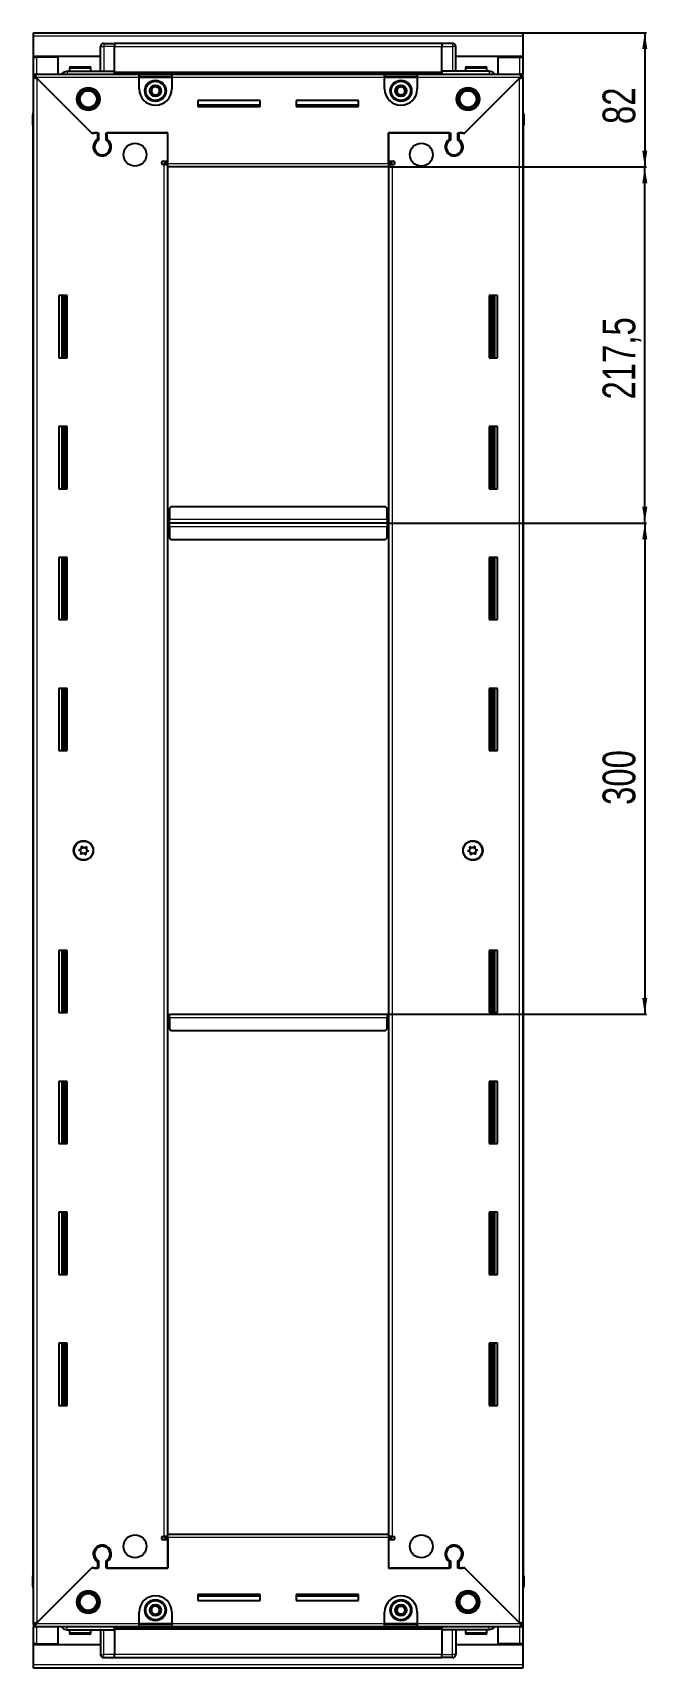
# Model space of a CAD drawing. Header units: millimetres. Extents: x 1770 to 4446, y -876 to 1972.
# Drawn here: x 4070 to 4446, y 783 to 1782 of the extents above; entities that cross this region are included whole.
import ezdxf

# ---------------------------------------------------------------- set-up
doc = ezdxf.new("R2010")
doc.units = ezdxf.units.MM
doc.layers.add('FORMAT', color=7, linetype='Continuous')
doc.styles.add('SLDTEXTSTYLE0', font='TXT', dxfattribs={"width": 0.75})
doc.dimstyles.new('SLDDIMSTYLE0', dxfattribs={"dimtxt": 20, "dimasz": 10, "dimexe": 0, "dimexo": 0.0625, "dimgap": 5, "dimtad": 2, "dimdec": 1, "dimrnd": 1e-09, "dimzin": 12, "dimdsep": 46, "dimtxsty": 'SLDTEXTSTYLE0', "dimsah": 1, "dimcen": 0.09, "dimadec": 0, "dimazin": 3, "dimtfac": 1, "dimtofl": 0, "dimtmove": 0, "dimatfit": 3, "dimfxl": 0, "dimfrac": 2, "dimtolj": 1, "dimtzin": 12, "dimarcsym": 0})

# ---------------------------------------------------------------- blocks, each defined once
blk = doc.blocks.new('_D_6')
at = {"layer": 'FORMAT'}
for p, q in [((4369.97, 1782.09), (4445.46, 1782.09)), ((4444.46, 1782.09), (4444.46, 1700.09)), ((4287.97, 1700.09), (4445.46, 1700.09))]:
    blk.add_line(p, q, dxfattribs=at)
for points in [[(4444.46, 1782.09), (4442.92, 1772.09), (4446, 1772.09)], [(4444.46, 1700.09), (4446, 1710.09), (4442.92, 1710.09)]]:
    blk.add_solid(points, dxfattribs=at)
at = {"layer": 'FORMAT', "insert": (4418.68, 1726.32), "char_height": 20, "attachment_point": 1, "rotation": 90, "style": 'SLDTEXTSTYLE0'}
blk.add_mtext('82', dxfattribs=at)
blk = doc.blocks.new('_D_7')
at = {"layer": 'FORMAT'}
for p, q in [((4287.97, 1700.09), (4445.46, 1700.09)), ((4444.46, 1482.59), (4444.46, 1700.09)), ((4286.97, 1482.59), (4445.46, 1482.59))]:
    blk.add_line(p, q, dxfattribs=at)
for points in [[(4444.46, 1700.09), (4442.92, 1690.09), (4446, 1690.09)], [(4444.46, 1482.59), (4446, 1492.59), (4442.92, 1492.59)]]:
    blk.add_solid(points, dxfattribs=at)
at = {"layer": 'FORMAT', "insert": (4418.68, 1558.09), "char_height": 20, "attachment_point": 1, "rotation": 90, "style": 'SLDTEXTSTYLE0'}
blk.add_mtext('217,5', dxfattribs=at)
blk = doc.blocks.new('_D_8')
at = {"layer": 'FORMAT'}
for p, q in [((4286.97, 1482.59), (4445.46, 1482.59)), ((4444.46, 1482.59), (4444.46, 1182.59)), ((4286.97, 1182.59), (4445.46, 1182.59))]:
    blk.add_line(p, q, dxfattribs=at)
for points in [[(4444.46, 1482.59), (4442.92, 1472.59), (4446, 1472.59)], [(4444.46, 1182.59), (4446, 1192.59), (4442.92, 1192.59)]]:
    blk.add_solid(points, dxfattribs=at)
at = {"layer": 'FORMAT', "insert": (4418.68, 1310.43), "char_height": 20, "attachment_point": 1, "rotation": 90, "style": 'SLDTEXTSTYLE0'}
blk.add_mtext('300', dxfattribs=at)

msp = doc.modelspace()

# ---------------------------------------------------------------- linework, layer by layer
at = {"color": 7, "linetype": 'Continuous', "lineweight": 25}
for p, q in [((4070.96, 1779.99), (4070.96, 1782.09)), ((4070.96, 1782.09), (4369.96, 1782.09)), ((4070.96, 1767.59), (4070.96, 1779.99)), ((4369.96, 1782.09), (4369.96, 1779.99)), ((4369.96, 1779.99), (4369.96, 1767.59)), ((4111.96, 1758.59), (4111.96, 1773.59)), ((4112.64, 1775.09), (4112.64, 1775.09)), ((4113.96, 1775.59), (4120.46, 1775.59)), ((4113.96, 1775.59), (4120.46, 1775.59)), ((4120.46, 1775.59), (4120.46, 1775.59)), ((4120.46, 1775.59), (4120.46, 1775.59)), ((4120.46, 1775.59), (4120.46, 1773.59)), ((4320.46, 1775.44), (4120.46, 1775.44)), ((4120.46, 1758.59), (4120.46, 1773.59)), ((4320.46, 1775.59), (4320.46, 1775.59)), ((4326.96, 1775.59), (4320.46, 1775.59)), ((4326.96, 1775.59), (4320.46, 1775.59)), ((4320.46, 1775.59), (4320.46, 1773.59)), ((4320.46, 1758.59), (4320.46, 1773.59)), ((4328.96, 1773.59), (4328.96, 1773.59)), ((4328.96, 1758.59), (4328.96, 1773.59)), ((4111.96, 1767.59), (4070.96, 1767.59)), ((4070.96, 1767.09), (4070.96, 1767.59)), ((4070.96, 1756.84), (4070.96, 1767.09)), ((4070.96, 1767.09), (4073.06, 1767.09)), ((4072.46, 1767.09), (4072.46, 1767.59)), ((4085.96, 1767.09), (4073.06, 1767.09)), ((4085.96, 1756.84), (4085.96, 1767.09)), ((4091.46, 1758.59), (4120.46, 1758.59)), ((4092.96, 1760.49), (4092.96, 1758.59)), ((4093.76, 1761.29), (4105.16, 1761.29)), ((4105.96, 1758.59), (4105.96, 1760.49)), ((4120.39, 1756.84), (4120.46, 1758.56)), ((4120.46, 1758.59), (4120.46, 1758.09)), ((4320.46, 1758.59), (4320.46, 1758.09)), ((4349.46, 1758.59), (4320.46, 1758.59)), ((4320.46, 1758.56), (4320.54, 1756.84)), ((4369.96, 1767.59), (4328.96, 1767.59)), ((4334.96, 1760.49), (4334.96, 1758.59)), ((4335.76, 1761.29), (4347.16, 1761.29)), ((4347.96, 1758.59), (4347.96, 1760.49)), ((4354.96, 1756.84), (4354.96, 1767.09)), ((4354.96, 1767.09), (4367.86, 1767.09)), ((4367.86, 1767.09), (4369.96, 1767.09)), ((4368.46, 1767.09), (4368.46, 1767.59)), ((4369.96, 1767.09), (4369.96, 1767.59)), ((4369.96, 1767.09), (4369.96, 1756.84)), ((4070.96, 1755.34), (4070.96, 1756.84)), ((4070.96, 1756.84), (4071.96, 1756.84)), ((4070.96, 1754.84), (4070.96, 1755.34)), ((4070.96, 1755.34), (4071.96, 1755.34)), ((4070.96, 810.34), (4070.96, 1754.84)), ((4072.46, 1754.84), (4070.96, 1754.84)), ((4071.96, 1755.34), (4071.96, 1756.84)), ((4071.96, 1756.84), (4135.46, 1756.84)), ((4072.56, 1754.74), (4106.46, 1720.84)), ((4107.16, 1720.14), (4073.06, 1754.24)), ((4120.46, 1757.44), (4320.46, 1757.44)), ((4135.46, 1754.74), (4135.46, 1756.84)), ((4135.46, 1756.84), (4155.46, 1756.84)), ((4135.46, 1755.34), (4155.46, 1755.34)), ((4135.46, 1747.84), (4135.46, 1754.74)), ((4155.46, 1756.84), (4285.46, 1756.84)), ((4155.46, 1756.84), (4155.46, 1754.74)), ((4155.46, 1754.74), (4155.46, 1747.84)), ((4285.46, 1754.74), (4285.46, 1756.84)), ((4285.46, 1756.84), (4305.46, 1756.84)), ((4285.46, 1755.34), (4305.46, 1755.34)), ((4285.46, 1747.84), (4285.46, 1754.74)), ((4305.46, 1756.84), (4368.96, 1756.84)), ((4305.46, 1756.84), (4305.46, 1754.74)), ((4305.46, 1754.74), (4305.46, 1747.84)), ((4367.86, 1754.24), (4333.76, 1720.14)), ((4334.46, 1720.84), (4368.36, 1754.74)), ((4368.46, 1754.84), (4369.96, 1754.84)), ((4368.96, 1755.34), (4368.96, 1756.84)), ((4368.96, 1756.84), (4369.96, 1756.84)), ((4368.96, 1755.34), (4369.96, 1755.34)), ((4369.96, 1755.34), (4369.96, 1756.84)), ((4369.96, 1755.34), (4369.96, 1754.84)), ((4369.96, 1754.84), (4369.96, 810.34)), ((4209.46, 1740.59), (4171.46, 1740.59)), ((4171.46, 1740.59), (4171.46, 1737.09)), ((4209.46, 1737.09), (4209.46, 1740.59)), ((4269.46, 1740.59), (4231.46, 1740.59)), ((4231.46, 1740.59), (4231.46, 1737.09)), ((4269.46, 1737.09), (4269.46, 1740.59)), ((4070.46, 1732.09), (4070.46, 1725.59)), ((4070.46, 1725.59), (4070.46, 1732.09)), ((4209.46, 1737.84), (4171.46, 1737.84)), ((4171.46, 1737.09), (4209.46, 1737.09)), ((4269.46, 1737.84), (4231.46, 1737.84)), ((4231.46, 1737.09), (4269.46, 1737.09)), ((4369.96, 1733.42), (4369.96, 1733.42)), ((4370.46, 1732.09), (4370.46, 1725.59)), ((4370.46, 1725.59), (4370.46, 1732.09)), ((4070.46, 1725.59), (4070.46, 1725.59)), ((4070.96, 1725.59), (4070.46, 1725.59)), ((4070.61, 1725.59), (4070.61, 839.59)), ((4106.46, 1720.84), (4110.66, 1720.84)), ((4107.86, 1720.84), (4107.16, 1720.14)), ((4109.96, 1720.84), (4107.86, 1720.84)), ((4109.96, 1720.84), (4109.96, 1716.95)), ((4110.66, 1720.84), (4110.66, 1716.56)), ((4115.26, 1720.84), (4152.96, 1720.84)), ((4115.26, 1716.56), (4115.26, 1720.84)), ((4115.96, 1716.95), (4115.96, 1720.84)), ((4152.96, 1720.84), (4115.96, 1720.84)), ((4152.96, 1703.59), (4152.96, 1720.84)), ((4152.96, 1702.19), (4152.96, 1720.84)), ((4287.96, 1720.84), (4287.96, 1703.59)), ((4324.96, 1720.84), (4287.96, 1720.84)), ((4287.96, 1720.84), (4325.66, 1720.84)), ((4287.96, 1702.19), (4287.96, 1720.84)), ((4324.96, 1720.84), (4324.96, 1716.95)), ((4325.66, 1720.84), (4325.66, 1716.56)), ((4330.26, 1720.84), (4334.46, 1720.84)), ((4330.26, 1716.56), (4330.26, 1720.84)), ((4333.06, 1720.84), (4330.96, 1720.84)), ((4330.96, 1716.95), (4330.96, 1720.84)), ((4333.76, 1720.14), (4333.06, 1720.84)), ((4369.96, 1725.59), (4370.46, 1725.59)), ((4370.31, 839.59), (4370.31, 1725.59)), ((4370.46, 1725.59), (4370.46, 1725.59)), ((4370.46, 1725.59), (4370.46, 1725.59)), ((4110.96, 1707.98), (4110.96, 1707.22)), ((4150.11, 1703.59), (4152.96, 1703.59)), ((4150.86, 1701.59), (4150.11, 1701.59)), ((4150.86, 1701.59), (4152.96, 1701.59)), ((4152.96, 1702.59), (4150.96, 1702.59)), ((4150.96, 1702.59), (4150.96, 1701.59)), ((4152.96, 1700.09), (4152.96, 1702.19)), ((4152.96, 865.09), (4152.96, 1700.09)), ((4287.96, 1700.09), (4152.96, 1700.09)), ((4287.96, 1703.59), (4290.81, 1703.59)), ((4289.96, 1702.59), (4287.96, 1702.59)), ((4287.96, 1702.19), (4287.96, 1700.09)), ((4287.96, 1701.59), (4290.06, 1701.59)), ((4287.96, 1700.09), (4287.96, 865.09)), ((4289.96, 1701.59), (4289.96, 1702.59)), ((4290.81, 1701.59), (4290.06, 1701.59)), ((4329.96, 1707.98), (4329.96, 1707.22)), ((4091.46, 1621.59), (4086.46, 1621.59)), ((4086.46, 1621.59), (4086.46, 1583.59)), ((4088.61, 1583.59), (4088.61, 1621.59)), ((4090.4, 1583.59), (4090.4, 1621.59)), ((4090.44, 1583.59), (4090.44, 1621.59)), ((4091.46, 1583.59), (4091.46, 1621.59)), ((4349.46, 1621.59), (4349.46, 1583.59)), ((4354.46, 1621.59), (4349.46, 1621.59)), ((4350.49, 1621.59), (4350.49, 1583.59)), ((4350.52, 1621.59), (4350.52, 1583.59)), ((4352.31, 1621.59), (4352.31, 1583.59)), ((4354.46, 1583.59), (4354.46, 1621.59)), ((4086.46, 1583.59), (4091.46, 1583.59)), ((4349.46, 1583.59), (4354.46, 1583.59)), ((4091.46, 1541.59), (4086.46, 1541.59)), ((4086.46, 1541.59), (4086.46, 1503.59)), ((4088.61, 1503.59), (4088.61, 1541.59)), ((4090.4, 1503.59), (4090.4, 1541.59)), ((4090.44, 1503.59), (4090.44, 1541.59)), ((4091.46, 1503.59), (4091.46, 1541.59)), ((4349.46, 1541.59), (4349.46, 1503.59)), ((4354.46, 1541.59), (4349.46, 1541.59)), ((4350.49, 1541.59), (4350.49, 1503.59)), ((4350.52, 1541.59), (4350.52, 1503.59)), ((4352.31, 1541.59), (4352.31, 1503.59)), ((4354.46, 1503.59), (4354.46, 1541.59)), ((4086.46, 1503.59), (4091.46, 1503.59)), ((4349.46, 1503.59), (4354.46, 1503.59)), ((4154.96, 1492.59), (4153.96, 1491.59)), ((4153.96, 1491.59), (4153.96, 1484.69)), ((4285.96, 1492.59), (4154.96, 1492.59)), ((4286.96, 1491.59), (4285.96, 1492.59)), ((4286.96, 1484.69), (4286.96, 1491.59)), ((4153.71, 1482.59), (4152.96, 1482.59)), ((4153.96, 1485.44), (4153.71, 1485.44)), ((4153.71, 1485.44), (4153.71, 1482.59)), ((4153.71, 1482.59), (4153.71, 1479.74)), ((4153.71, 1479.74), (4153.96, 1479.74)), ((4153.96, 1482.59), (4153.96, 1484.69)), ((4153.96, 1480.49), (4153.96, 1482.59)), ((4286.96, 1482.59), (4153.96, 1482.59)), ((4153.96, 1480.49), (4153.96, 1473.59)), ((4287.21, 1485.44), (4286.96, 1485.44)), ((4286.96, 1484.69), (4286.96, 1482.59)), ((4286.96, 1482.59), (4286.96, 1480.49)), ((4286.96, 1473.59), (4286.96, 1480.49)), ((4286.96, 1479.74), (4287.21, 1479.74)), ((4287.21, 1482.59), (4287.21, 1485.44)), ((4287.21, 1479.74), (4287.21, 1482.59)), ((4287.96, 1482.59), (4287.21, 1482.59)), ((4153.96, 1473.59), (4154.96, 1472.59)), ((4154.96, 1472.59), (4285.96, 1472.59)), ((4285.96, 1472.59), (4286.96, 1473.59)), ((4091.46, 1461.59), (4086.46, 1461.59)), ((4086.46, 1461.59), (4086.46, 1423.59)), ((4088.61, 1423.59), (4088.61, 1461.59)), ((4090.4, 1423.59), (4090.4, 1461.59)), ((4090.44, 1423.59), (4090.44, 1461.59)), ((4091.46, 1423.59), (4091.46, 1461.59)), ((4349.46, 1461.59), (4349.46, 1423.59)), ((4354.46, 1461.59), (4349.46, 1461.59)), ((4350.49, 1461.59), (4350.49, 1423.59)), ((4350.52, 1461.59), (4350.52, 1423.59)), ((4352.31, 1461.59), (4352.31, 1423.59)), ((4354.46, 1423.59), (4354.46, 1461.59)), ((4086.46, 1423.59), (4091.46, 1423.59)), ((4349.46, 1423.59), (4354.46, 1423.59)), ((4091.46, 1381.59), (4086.46, 1381.59)), ((4086.46, 1381.59), (4086.46, 1343.59)), ((4088.61, 1343.59), (4088.61, 1381.59)), ((4090.4, 1343.59), (4090.4, 1381.59)), ((4090.44, 1343.59), (4090.44, 1381.59)), ((4091.46, 1343.59), (4091.46, 1381.59)), ((4349.46, 1381.59), (4349.46, 1343.59)), ((4354.46, 1381.59), (4349.46, 1381.59)), ((4350.49, 1381.59), (4350.49, 1343.59)), ((4350.52, 1381.59), (4350.52, 1343.59)), ((4352.31, 1381.59), (4352.31, 1343.59)), ((4354.46, 1343.59), (4354.46, 1381.59)), ((4086.46, 1343.59), (4091.46, 1343.59)), ((4349.46, 1343.59), (4354.46, 1343.59)), ((4091.46, 1221.59), (4086.46, 1221.59)), ((4086.46, 1221.59), (4086.46, 1183.59)), ((4088.61, 1183.59), (4088.61, 1221.59)), ((4090.4, 1183.59), (4090.4, 1221.59)), ((4090.44, 1183.59), (4090.44, 1221.59)), ((4091.46, 1183.59), (4091.46, 1221.59)), ((4349.46, 1221.59), (4349.46, 1183.59)), ((4354.46, 1221.59), (4349.46, 1221.59)), ((4350.49, 1221.59), (4350.49, 1183.59)), ((4350.52, 1221.59), (4350.52, 1183.59)), ((4352.31, 1221.59), (4352.31, 1183.59)), ((4354.46, 1183.59), (4354.46, 1221.59)), ((4086.46, 1183.59), (4091.46, 1183.59)), ((4152.96, 1182.59), (4153.71, 1182.59)), ((4153.71, 1182.59), (4153.71, 1179.74)), ((4153.71, 1179.74), (4153.96, 1179.74)), ((4153.96, 1180.49), (4153.96, 1182.59)), ((4153.96, 1182.59), (4286.96, 1182.59)), ((4153.96, 1180.49), (4153.96, 1173.59)), ((4286.96, 1182.59), (4286.96, 1180.49)), ((4286.96, 1173.59), (4286.96, 1180.49)), ((4286.96, 1179.74), (4287.21, 1179.74)), ((4287.21, 1179.74), (4287.21, 1182.59)), ((4287.21, 1182.59), (4287.96, 1182.59)), ((4349.46, 1183.59), (4354.46, 1183.59)), ((4153.96, 1173.59), (4154.96, 1172.59)), ((4154.96, 1172.59), (4285.96, 1172.59)), ((4285.96, 1172.59), (4286.96, 1173.59)), ((4091.46, 1141.59), (4086.46, 1141.59)), ((4086.46, 1141.59), (4086.46, 1103.59)), ((4088.61, 1103.59), (4088.61, 1141.59)), ((4090.4, 1103.59), (4090.4, 1141.59)), ((4090.44, 1103.59), (4090.44, 1141.59)), ((4091.46, 1103.59), (4091.46, 1141.59)), ((4349.46, 1141.59), (4349.46, 1103.59)), ((4354.46, 1141.59), (4349.46, 1141.59)), ((4350.49, 1141.59), (4350.49, 1103.59)), ((4350.52, 1141.59), (4350.52, 1103.59)), ((4352.31, 1141.59), (4352.31, 1103.59)), ((4354.46, 1103.59), (4354.46, 1141.59)), ((4086.46, 1103.59), (4091.46, 1103.59)), ((4349.46, 1103.59), (4354.46, 1103.59)), ((4091.46, 1061.59), (4086.46, 1061.59)), ((4086.46, 1061.59), (4086.46, 1023.59)), ((4088.61, 1023.59), (4088.61, 1061.59)), ((4090.4, 1023.59), (4090.4, 1061.59)), ((4090.44, 1023.59), (4090.44, 1061.59)), ((4091.46, 1023.59), (4091.46, 1061.59)), ((4349.46, 1061.59), (4349.46, 1023.59)), ((4354.46, 1061.59), (4349.46, 1061.59)), ((4350.49, 1061.59), (4350.49, 1023.59)), ((4350.52, 1061.59), (4350.52, 1023.59)), ((4352.31, 1061.59), (4352.31, 1023.59)), ((4354.46, 1023.59), (4354.46, 1061.59)), ((4086.46, 1023.59), (4091.46, 1023.59)), ((4349.46, 1023.59), (4354.46, 1023.59)), ((4091.46, 981.59), (4086.46, 981.59)), ((4086.46, 981.59), (4086.46, 943.59)), ((4088.61, 943.59), (4088.61, 981.59)), ((4090.4, 943.59), (4090.4, 981.59)), ((4090.44, 943.59), (4090.44, 981.59)), ((4091.46, 943.59), (4091.46, 981.59)), ((4349.46, 981.59), (4349.46, 943.59)), ((4354.46, 981.59), (4349.46, 981.59)), ((4350.49, 981.59), (4350.49, 943.59)), ((4350.52, 981.59), (4350.52, 943.59)), ((4352.31, 981.59), (4352.31, 943.59)), ((4354.46, 943.59), (4354.46, 981.59)), ((4086.46, 943.59), (4091.46, 943.59)), ((4349.46, 943.59), (4354.46, 943.59)), ((4150.11, 863.59), (4150.86, 863.59)), ((4152.96, 861.59), (4150.11, 861.59)), ((4152.96, 863.59), (4150.86, 863.59)), ((4150.96, 863.59), (4150.96, 862.59)), ((4150.96, 862.59), (4152.96, 862.59)), ((4152.96, 862.99), (4152.96, 865.09)), ((4152.96, 865.09), (4287.96, 865.09)), ((4152.96, 862.99), (4152.96, 844.34)), ((4152.96, 844.34), (4152.96, 861.59)), ((4287.96, 865.09), (4287.96, 862.99)), ((4290.06, 863.59), (4287.96, 863.59)), ((4287.96, 862.99), (4287.96, 844.34)), ((4287.96, 862.59), (4289.96, 862.59)), ((4287.96, 861.59), (4287.96, 844.34)), ((4290.81, 861.59), (4287.96, 861.59)), ((4289.96, 862.59), (4289.96, 863.59)), ((4290.06, 863.59), (4290.81, 863.59)), ((4110.96, 857.97), (4110.96, 857.21)), ((4329.96, 857.97), (4329.96, 857.21)), ((4070.46, 839.59), (4070.46, 839.59)), ((4070.46, 833.09), (4070.46, 839.59)), ((4070.46, 839.59), (4070.46, 839.59)), ((4070.46, 839.59), (4070.46, 833.09)), ((4070.96, 839.59), (4070.46, 839.59)), ((4106.46, 844.34), (4072.56, 810.44)), ((4073.06, 810.94), (4107.16, 845.04)), ((4110.66, 844.34), (4106.46, 844.34)), ((4107.16, 845.04), (4107.86, 844.34)), ((4107.86, 844.34), (4109.96, 844.34)), ((4109.96, 848.23), (4109.96, 844.34)), ((4110.66, 848.63), (4110.66, 844.34)), ((4115.26, 844.34), (4115.26, 848.63)), ((4152.96, 844.34), (4115.26, 844.34)), ((4115.96, 844.34), (4115.96, 848.23)), ((4115.96, 844.34), (4152.96, 844.34)), ((4287.96, 844.34), (4324.96, 844.34)), ((4325.66, 844.34), (4287.96, 844.34)), ((4324.96, 848.23), (4324.96, 844.34)), ((4325.66, 848.63), (4325.66, 844.34)), ((4330.26, 844.34), (4330.26, 848.63)), ((4334.46, 844.34), (4330.26, 844.34)), ((4330.96, 844.34), (4330.96, 848.23)), ((4330.96, 844.34), (4333.06, 844.34)), ((4333.06, 844.34), (4333.76, 845.04)), ((4333.76, 845.04), (4367.86, 810.94)), ((4368.36, 810.44), (4334.46, 844.34)), ((4369.96, 839.59), (4370.46, 839.59)), ((4370.46, 839.59), (4370.46, 839.59)), ((4370.46, 833.09), (4370.46, 839.59)), ((4370.46, 839.59), (4370.46, 833.09)), ((4070.96, 831.77), (4070.96, 831.77)), ((4209.46, 828.09), (4171.46, 828.09)), ((4171.46, 828.09), (4171.46, 824.59)), ((4171.46, 827.34), (4209.46, 827.34)), ((4171.46, 824.59), (4209.46, 824.59)), ((4209.46, 824.59), (4209.46, 828.09)), ((4269.46, 828.09), (4231.46, 828.09)), ((4231.46, 828.09), (4231.46, 824.59)), ((4231.46, 827.34), (4269.46, 827.34)), ((4231.46, 824.59), (4269.46, 824.59)), ((4269.46, 824.59), (4269.46, 828.09)), ((4070.96, 809.84), (4070.96, 810.34)), ((4072.46, 810.34), (4070.96, 810.34)), ((4070.96, 809.84), (4070.96, 808.34)), ((4071.96, 809.84), (4070.96, 809.84)), ((4071.96, 809.84), (4071.96, 808.34)), ((4135.46, 810.44), (4135.46, 817.34)), ((4135.46, 808.34), (4135.46, 810.44)), ((4155.46, 809.84), (4135.46, 809.84)), ((4155.46, 817.34), (4155.46, 810.44)), ((4155.46, 810.44), (4155.46, 808.34)), ((4285.46, 810.44), (4285.46, 817.34)), ((4285.46, 808.34), (4285.46, 810.44)), ((4305.46, 809.84), (4285.46, 809.84)), ((4305.46, 817.34), (4305.46, 810.44)), ((4305.46, 810.44), (4305.46, 808.34)), ((4368.46, 810.34), (4369.96, 810.34)), ((4368.96, 809.84), (4368.96, 808.34)), ((4369.96, 809.84), (4368.96, 809.84)), ((4369.96, 810.34), (4369.96, 809.84)), ((4369.96, 809.84), (4369.96, 808.34)), ((4070.96, 798.09), (4070.96, 808.34)), ((4071.96, 808.34), (4070.96, 808.34)), ((4135.46, 808.34), (4071.96, 808.34)), ((4085.96, 798.09), (4085.96, 808.34)), ((4091.46, 806.59), (4120.46, 806.59)), ((4092.96, 806.59), (4092.96, 804.69)), ((4097.54, 803.89), (4093.76, 803.89)), ((4105.16, 803.89), (4097.54, 803.89)), ((4105.96, 804.69), (4105.96, 806.59)), ((4111.96, 806.59), (4111.96, 791.59)), ((4120.46, 806.63), (4120.39, 808.34)), ((4320.46, 807.74), (4120.46, 807.74)), ((4120.46, 806.59), (4120.46, 807.09)), ((4120.46, 806.59), (4120.46, 791.59)), ((4155.46, 808.34), (4135.46, 808.34)), ((4285.46, 808.34), (4155.46, 808.34)), ((4305.46, 808.34), (4285.46, 808.34)), ((4368.96, 808.34), (4305.46, 808.34)), ((4320.54, 808.34), (4320.46, 806.63)), ((4320.46, 806.59), (4320.46, 807.09)), ((4349.46, 806.59), (4320.46, 806.59)), ((4320.46, 806.59), (4320.46, 791.59)), ((4328.96, 806.59), (4328.96, 791.59)), ((4334.96, 806.59), (4334.96, 804.69)), ((4342.76, 803.89), (4335.76, 803.89)), ((4347.16, 803.89), (4342.76, 803.89)), ((4347.96, 804.69), (4347.96, 806.59)), ((4354.96, 798.09), (4354.96, 808.34)), ((4369.96, 808.34), (4368.96, 808.34)), ((4369.96, 808.34), (4369.96, 798.09)), ((4073.06, 798.09), (4070.96, 798.09)), ((4070.96, 797.59), (4070.96, 798.09)), ((4070.96, 785.19), (4070.96, 797.59)), ((4070.96, 797.59), (4111.96, 797.59)), ((4072.46, 797.59), (4072.46, 798.09)), ((4073.06, 798.09), (4085.96, 798.09)), ((4111.96, 791.59), (4111.96, 791.59)), ((4113.96, 789.59), (4120.46, 789.59)), ((4113.96, 789.59), (4120.46, 789.59)), ((4120.46, 789.59), (4120.46, 791.59)), ((4120.46, 789.74), (4320.46, 789.74)), ((4120.46, 789.59), (4120.46, 789.59)), ((4320.46, 789.59), (4320.46, 791.59)), ((4326.96, 789.59), (4320.46, 789.59)), ((4320.46, 789.59), (4320.46, 789.59)), ((4320.46, 789.59), (4320.46, 789.59)), ((4326.96, 789.59), (4320.46, 789.59)), ((4328.29, 790.09), (4328.29, 790.09)), ((4328.96, 797.59), (4369.96, 797.59)), ((4367.86, 798.09), (4354.96, 798.09)), ((4369.96, 798.09), (4367.86, 798.09)), ((4368.46, 797.59), (4368.46, 798.09)), ((4369.96, 797.59), (4369.96, 798.09)), ((4369.96, 797.59), (4369.96, 785.19)), ((4070.96, 783.09), (4070.96, 785.19)), ((4369.96, 783.09), (4070.96, 783.09)), ((4369.96, 785.19), (4369.96, 783.09))]:
    msp.add_line(p, q, dxfattribs=at)
at = {"color": 8, "linetype": 'Continuous', "lineweight": 18}
for p, q in [((4369.96, 1779.99), (4070.96, 1779.99)), ((4111.96, 1773.59), (4113.96, 1773.59)), ((4113.96, 1775.59), (4113.96, 1773.59)), ((4113.96, 1773.59), (4113.96, 1758.59)), ((4120.46, 1773.59), (4113.96, 1773.59)), ((4320.46, 1773.44), (4120.46, 1773.44)), ((4320.46, 1773.59), (4326.96, 1773.59)), ((4326.96, 1775.59), (4326.96, 1773.59)), ((4328.96, 1773.59), (4326.96, 1773.59)), ((4326.96, 1773.59), (4326.96, 1758.59)), ((4073.06, 1767.09), (4073.06, 1767.59)), ((4073.06, 1756.84), (4073.06, 1767.09)), ((4092.96, 1760.49), (4105.96, 1760.49)), ((4334.96, 1760.49), (4347.96, 1760.49)), ((4367.86, 1767.59), (4367.86, 1767.09)), ((4367.86, 1767.09), (4367.86, 1756.84)), ((4135.46, 1754.74), (4072.56, 1754.74)), ((4073.06, 1754.24), (4073.06, 810.94)), ((4320.46, 1758.09), (4120.46, 1758.09)), ((4320.46, 1756.86), (4120.46, 1756.86)), ((4135.46, 1754.74), (4155.46, 1754.74)), ((4285.46, 1754.74), (4155.46, 1754.74)), ((4285.46, 1754.74), (4305.46, 1754.74)), ((4368.36, 1754.74), (4305.46, 1754.74)), ((4367.86, 810.94), (4367.86, 1754.24)), ((4070.96, 1732.09), (4070.46, 1732.09)), ((4369.96, 1732.09), (4370.46, 1732.09)), ((4150.86, 863.59), (4150.86, 1701.59)), ((4152.96, 1702.19), (4287.96, 1702.19)), ((4290.06, 1701.59), (4290.06, 863.59)), ((4087.96, 1621.59), (4087.96, 1583.59)), ((4089.2, 1621.59), (4089.2, 1583.59)), ((4351.73, 1583.59), (4351.73, 1621.59)), ((4352.96, 1583.59), (4352.96, 1621.59)), ((4087.96, 1541.59), (4087.96, 1503.59)), ((4089.2, 1541.59), (4089.2, 1503.59)), ((4351.73, 1503.59), (4351.73, 1541.59)), ((4352.96, 1503.59), (4352.96, 1541.59)), ((4286.96, 1484.69), (4153.96, 1484.69)), ((4153.96, 1480.49), (4286.96, 1480.49)), ((4087.96, 1461.59), (4087.96, 1423.59)), ((4089.2, 1461.59), (4089.2, 1423.59)), ((4351.73, 1423.59), (4351.73, 1461.59)), ((4352.96, 1423.59), (4352.96, 1461.59)), ((4087.96, 1381.59), (4087.96, 1343.59)), ((4089.2, 1381.59), (4089.2, 1343.59)), ((4351.73, 1343.59), (4351.73, 1381.59)), ((4352.96, 1343.59), (4352.96, 1381.59)), ((4087.96, 1221.59), (4087.96, 1183.59)), ((4089.2, 1221.59), (4089.2, 1183.59)), ((4351.73, 1183.59), (4351.73, 1221.59)), ((4352.96, 1183.59), (4352.96, 1221.59)), ((4153.96, 1180.49), (4286.96, 1180.49)), ((4087.96, 1141.59), (4087.96, 1103.59)), ((4089.2, 1141.59), (4089.2, 1103.59)), ((4351.73, 1103.59), (4351.73, 1141.59)), ((4352.96, 1103.59), (4352.96, 1141.59)), ((4087.96, 1061.59), (4087.96, 1023.59)), ((4089.2, 1061.59), (4089.2, 1023.59)), ((4351.73, 1023.59), (4351.73, 1061.59)), ((4352.96, 1023.59), (4352.96, 1061.59)), ((4087.96, 981.59), (4087.96, 943.59)), ((4089.2, 981.59), (4089.2, 943.59)), ((4351.73, 943.59), (4351.73, 981.59)), ((4352.96, 943.59), (4352.96, 981.59)), ((4287.96, 862.99), (4152.96, 862.99)), ((4070.96, 833.09), (4070.46, 833.09)), ((4369.96, 833.09), (4370.46, 833.09)), ((4072.56, 810.44), (4135.46, 810.44)), ((4155.46, 810.44), (4135.46, 810.44)), ((4155.46, 810.44), (4285.46, 810.44)), ((4305.46, 810.44), (4285.46, 810.44)), ((4305.46, 810.44), (4368.36, 810.44)), ((4073.06, 798.09), (4073.06, 808.34)), ((4097.27, 804.69), (4092.96, 804.69)), ((4105.96, 804.69), (4097.27, 804.69)), ((4113.96, 791.59), (4113.96, 806.59)), ((4120.46, 808.33), (4320.46, 808.33)), ((4120.46, 807.09), (4320.46, 807.09)), ((4326.96, 791.59), (4326.96, 806.59)), ((4342.94, 804.69), (4334.96, 804.69)), ((4347.96, 804.69), (4342.94, 804.69)), ((4367.86, 808.34), (4367.86, 798.09)), ((4073.06, 797.59), (4073.06, 798.09)), ((4111.96, 791.59), (4113.96, 791.59)), ((4113.96, 789.59), (4113.96, 791.59)), ((4120.46, 791.59), (4113.96, 791.59)), ((4120.46, 791.74), (4320.46, 791.74)), ((4320.46, 791.59), (4326.96, 791.59)), ((4328.96, 791.59), (4326.96, 791.59)), ((4326.96, 789.59), (4326.96, 791.59)), ((4367.86, 798.09), (4367.86, 797.59)), ((4369.96, 785.19), (4070.96, 785.19))]:
    msp.add_line(p, q, dxfattribs=at)
at = {"color": 7, "linetype": 'Continuous', "lineweight": 25, "flags": 128}
msp.add_lwpolyline([(4112.11, 790.84), (4112, 791.2), (4111.96, 791.59)], dxfattribs=at)
at = {"color": 7, "linetype": 'Continuous', "lineweight": 25}
for centre, radius in [((4104.46, 1741.59), 7), ((4145.46, 1746.59), 6.5), ((4145.46, 1746.59), 3.46), ((4295.46, 1746.59), 6.5), ((4295.46, 1746.59), 3.46), ((4336.46, 1741.59), 7), ((4104.46, 1741.59), 6.03), ((4104.46, 1741.59), 5.1), ((4336.46, 1741.59), 6.03), ((4336.46, 1741.59), 5.1), ((4132.96, 1707.59), 7), ((4307.96, 1707.59), 7), ((4101.46, 1282.59), 6), ((4101.61, 1282.59), 5.79), ((4101.61, 1282.59), 1.85), ((4339.46, 1282.59), 6), ((4339.31, 1282.59), 5.79), ((4339.31, 1282.59), 1.85), ((4132.96, 857.59), 7), ((4307.96, 857.59), 7), ((4104.46, 823.59), 7), ((4104.46, 823.59), 6.02), ((4336.46, 823.59), 7), ((4336.46, 823.59), 6.02), ((4104.46, 823.59), 5.1), ((4145.46, 818.59), 6.5), ((4145.46, 818.59), 3.46), ((4295.46, 818.59), 6.5), ((4295.46, 818.59), 3.46), ((4336.46, 823.59), 5.1)]:
    msp.add_circle(centre, radius, dxfattribs=at)
at = {"color": 8, "linetype": 'Continuous', "lineweight": 18}
for centre in [(4145.46, 1746.59), (4295.46, 1746.59), (4145.46, 818.59), (4295.46, 818.59)]:
    msp.add_circle(centre, 5.7, dxfattribs=at)
at = {"color": 7, "linetype": 'Continuous', "lineweight": 25}
for centre, radius, start, end in [((4113.96, 1773.59), 2, 90, 180), ((4113.96, 1773.59), 2, 123.94202, 131.40962), ((4113.96, 1773.59), 2, 90, 108.58003), ((4326.96, 1773.59), 2, 0, 90), ((4093.76, 1760.49), 0.8, 90, 180), ((4105.16, 1760.49), 0.8, 0, 90), ((4111.76, 1758.79), 0.2, 270, 0), ((4329.16, 1758.79), 0.2, 180, 270), ((4335.76, 1760.49), 0.8, 90, 180), ((4347.16, 1760.49), 0.8, 0, 90), ((4145.46, 1746.59), 2.5, 134.01559, 194.01559), ((4145.46, 1746.59), 2.5, 74.01559, 134.01559), ((4145.46, 1746.59), 2.5, 14.01559, 74.01559), ((4295.46, 1746.59), 2.5, 100.11158, 160.11158), ((4295.46, 1746.59), 2.5, 40.11158, 100.11158), ((4145.46, 1747.84), 10, 180, 270), ((4145.46, 1746.59), 2.5, 194.01559, 254.01559), ((4145.46, 1746.59), 2.5, 254.01559, 314.01559), ((4145.46, 1747.84), 10, 270, 0), ((4145.46, 1746.59), 2.5, 314.01559, 14.01559), ((4295.46, 1747.84), 10, 180, 270), ((4295.46, 1746.59), 2.5, 160.11158, 220.11158), ((4295.46, 1746.59), 2.5, 220.11158, 280.11158), ((4295.46, 1747.84), 10, 270, 0), ((4295.46, 1746.59), 2.5, 280.11158, 340.11158), ((4295.46, 1746.59), 2.5, 340.11158, 40.11158), ((4072.46, 1732.09), 2, 138.57492, 180), ((4072.46, 1732.09), 2, 138.59038, 180), ((4368.46, 1732.09), 2, 33.94202, 41.40962), ((4368.46, 1732.09), 2, 0, 41.40962), ((4368.46, 1732.09), 2, 0, 18.58003), ((4112.96, 1712.34), 5.5, 123.05573, 56.94427), ((4112.96, 1712.34), 4.8, 118.63099, 61.36901), ((4327.96, 1712.34), 5.5, 123.05573, 56.94427), ((4327.96, 1712.34), 4.8, 118.63099, 61.36901), ((4150.11, 1702.59), 1, 90, 270), ((4290.81, 1702.59), 1, 270, 90), ((4150.11, 862.59), 1, 90, 270), ((4290.81, 862.59), 1, 270, 90), ((4112.96, 852.84), 5.5, 303.05573, 236.94427), ((4112.96, 852.84), 4.8, 298.63099, 241.36901), ((4327.96, 852.84), 5.5, 303.05573, 236.94427), ((4327.96, 852.84), 4.8, 298.63099, 241.36901), ((4072.46, 833.09), 2, 180, 221.40962), ((4072.46, 833.09), 2, 180, 221.39416), ((4368.46, 833.09), 2, 318.59038, 0), ((4145.46, 817.34), 10, 90, 180), ((4145.46, 818.59), 2.5, 127.47401, 187.47401), ((4145.46, 818.59), 2.5, 67.47401, 127.47401), ((4145.46, 817.34), 10, 0, 90), ((4145.46, 818.59), 2.5, 7.47401, 67.47401), ((4295.46, 817.34), 10, 90, 180), ((4295.46, 818.59), 2.5, 147.04236, 207.04236), ((4295.46, 818.59), 2.5, 87.04236, 147.04236), ((4295.46, 817.34), 10, 0, 90), ((4295.46, 818.59), 2.5, 27.04236, 87.04236), ((4295.46, 818.59), 2.5, 327.04236, 27.04236), ((4145.46, 818.59), 2.5, 187.47401, 247.47401), ((4145.46, 818.59), 2.5, 247.47401, 307.47401), ((4145.46, 818.59), 2.5, 307.47401, 7.47401), ((4295.46, 818.59), 2.5, 207.04236, 267.04236), ((4295.46, 818.59), 2.5, 267.04236, 327.04236), ((4093.76, 804.69), 0.8, 180, 270), ((4105.16, 804.69), 0.8, 270, 360), ((4111.76, 806.39), 0.2, 0, 90), ((4329.16, 806.39), 0.2, 90, 180), ((4335.76, 804.69), 0.8, 180, 270), ((4347.16, 804.69), 0.8, 270, 360), ((4113.96, 791.59), 2, 180, 270), ((4326.96, 791.59), 2, 270, 0), ((4326.96, 791.59), 2, 270, 288.58003), ((4326.96, 791.59), 2, 303.94202, 311.40962)]:
    msp.add_arc(centre, radius, start, end, dxfattribs=at)
for points, knots in [([(4088.25, 1756.84), (4088.37, 1757.04), (4088.75, 1757.69), (4089.91, 1758.4), (4090.94, 1758.53), (4091.46, 1758.59)], [0, 0, 0, 0, 0.1822499, 0.5911249, 1, 1, 1, 1]), ([(4120.46, 1758.59), (4120.46, 1758.56), (4120.46, 1758.48), (4120.46, 1757.86), (4120.46, 1757.3), (4120.46, 1756.93), (4120.46, 1756.92)], [0, 0, 0, 0, 0.330266, 0.660532, 0.990799, 1, 1, 1, 1]), ([(4320.46, 1758.59), (4320.46, 1758.56), (4320.46, 1758.48), (4320.46, 1757.86), (4320.46, 1757.28), (4320.46, 1756.88), (4320.46, 1756.84)], [0, 0, 0, 0, 0.3229095, 0.6458191, 0.9687286, 1, 1, 1, 1]), ([(4352.68, 1756.84), (4352.56, 1757.04), (4352.17, 1757.69), (4351.02, 1758.4), (4349.98, 1758.53), (4349.46, 1758.59)], [0, 0, 0, 0, 0.18225, 0.591125, 1, 1, 1, 1]), ([(4070.96, 1754.84), (4070.99, 1754.8), (4071.04, 1754.71), (4071.43, 1754.57), (4071.99, 1754.44), (4072.57, 1754.33), (4072.94, 1754.27), (4073.06, 1754.24)], [0, 0, 0, 0, 0.230255, 0.448522, 0.666786, 0.88505, 1, 1, 1, 1]), ([(4072.56, 1754.74), (4072.52, 1755), (4072.43, 1755.49), (4072.29, 1756.13), (4072.16, 1756.6), (4072.05, 1756.82), (4071.99, 1756.84), (4071.96, 1756.84)], [0, 0, 0, 0, 0.230255, 0.448522, 0.666786, 0.88505, 1, 1, 1, 1]), ([(4142.69, 1747.39), (4143.06, 1747.75), (4143.75, 1748.42), (4144.44, 1749.08), (4144.76, 1749.39)], [0, 0, 0, 0, 0.534686, 1, 1, 1, 1]), ([(4144.76, 1749.39), (4145.26, 1749.25), (4146.19, 1748.99), (4147.11, 1748.72), (4147.54, 1748.6)], [0, 0, 0, 0, 0.534686, 1, 1, 1, 1]), ([(4147.54, 1748.6), (4147.57, 1748.48), (4147.71, 1747.9), (4147.96, 1746.93), (4148.15, 1746.13), (4148.24, 1745.8)], [0, 0, 0, 0, 0.133125, 0.637099, 1, 1, 1, 1]), ([(4292.62, 1746.09), (4292.66, 1746.2), (4292.87, 1746.77), (4293.21, 1747.7), (4293.49, 1748.48), (4293.6, 1748.8)], [0, 0, 0, 0, 0.133125, 0.637099, 1, 1, 1, 1]), ([(4293.6, 1748.8), (4294.11, 1748.89), (4295.06, 1749.06), (4296.01, 1749.23), (4296.44, 1749.31)], [0, 0, 0, 0, 0.534686, 1, 1, 1, 1]), ([(4296.44, 1749.31), (4296.78, 1748.91), (4297.4, 1748.18), (4298.02, 1747.44), (4298.3, 1747.1)], [0, 0, 0, 0, 0.534686, 1, 1, 1, 1]), ([(4367.86, 1754.24), (4368.12, 1754.29), (4368.61, 1754.38), (4369.25, 1754.51), (4369.72, 1754.64), (4369.94, 1754.75), (4369.96, 1754.82), (4369.96, 1754.84)], [0, 0, 0, 0, 0.230255, 0.448522, 0.666786, 0.88505, 1, 1, 1, 1]), ([(4368.96, 1756.84), (4368.92, 1756.82), (4368.83, 1756.76), (4368.69, 1756.37), (4368.56, 1755.81), (4368.45, 1755.23), (4368.39, 1754.87), (4368.36, 1754.74)], [0, 0, 0, 0, 0.230255, 0.448522, 0.666786, 0.88505, 1, 1, 1, 1]), ([(4143.39, 1744.59), (4143.3, 1744.92), (4143.1, 1745.72), (4142.86, 1746.69), (4142.72, 1747.27), (4142.69, 1747.39)], [0, 0, 0, 0, 0.362901, 0.866875, 1, 1, 1, 1]), ([(4146.16, 1743.79), (4145.67, 1743.93), (4144.74, 1744.2), (4143.82, 1744.46), (4143.39, 1744.59)], [0, 0, 0, 0, 0.534686, 1, 1, 1, 1]), ([(4148.24, 1745.8), (4147.87, 1745.44), (4147.17, 1744.77), (4146.48, 1744.1), (4146.16, 1743.79)], [0, 0, 0, 0, 0.534686, 1, 1, 1, 1]), ([(4294.48, 1743.88), (4294.15, 1744.27), (4293.53, 1745.01), (4292.91, 1745.75), (4292.62, 1746.09)], [0, 0, 0, 0, 0.534686, 1, 1, 1, 1]), ([(4297.32, 1744.39), (4296.81, 1744.3), (4295.87, 1744.13), (4294.92, 1743.96), (4294.48, 1743.88)], [0, 0, 0, 0, 0.534686, 1, 1, 1, 1]), ([(4298.3, 1747.1), (4298.19, 1746.78), (4297.91, 1746), (4297.57, 1745.07), (4297.37, 1744.5), (4297.32, 1744.39)], [0, 0, 0, 0, 0.3629006, 0.8668753, 1, 1, 1, 1]), ([(4103.25, 1284.87), (4103.24, 1284.87), (4103.21, 1284.88), (4103.15, 1284.88), (4103.02, 1284.84), (4102.67, 1284.67), (4102.19, 1284.42), (4101.56, 1284.46), (4101.12, 1284.74), (4100.81, 1284.98), (4100.62, 1285.12), (4100.53, 1285.15), (4100.49, 1285.16), (4100.45, 1285.14), (4100.43, 1285.12), (4100.4, 1285.06), (4100.35, 1284.8), (4100.35, 1284.32), (4100.17, 1283.63), (4099.57, 1283.25), (4099.12, 1283.09), (4098.89, 1282.97), (4098.84, 1282.91), (4098.83, 1282.88), (4098.83, 1282.85), (4098.84, 1282.82), (4098.86, 1282.78), (4098.92, 1282.73), (4099.1, 1282.59), (4099.43, 1282.38), (4099.82, 1282.06), (4100.06, 1281.47), (4099.98, 1280.93), (4099.93, 1280.55), (4099.93, 1280.4), (4099.95, 1280.34), (4099.98, 1280.32), (4100.01, 1280.3), (4100.07, 1280.31), (4100.21, 1280.35), (4100.55, 1280.52), (4101.04, 1280.76), (4101.67, 1280.73), (4102.11, 1280.45), (4102.41, 1280.21), (4102.61, 1280.07), (4102.7, 1280.04), (4102.74, 1280.03), (4102.77, 1280.04), (4102.8, 1280.07), (4102.83, 1280.13), (4102.87, 1280.39), (4102.88, 1280.87), (4103.05, 1281.56), (4103.65, 1281.94), (4104.1, 1282.1), (4104.34, 1282.22), (4104.39, 1282.27), (4104.4, 1282.3), (4104.4, 1282.33), (4104.39, 1282.37), (4104.36, 1282.4), (4104.3, 1282.46), (4104.12, 1282.6), (4103.8, 1282.8), (4103.4, 1283.13), (4103.17, 1283.72), (4103.24, 1284.25), (4103.3, 1284.64), (4103.29, 1284.79), (4103.27, 1284.85), (4103.26, 1284.86), (4103.25, 1284.87)], [0, 0, 0, 0, 0.002009, 0.00442, 0.009365, 0.025528, 0.067705, 0.095786, 0.124646, 0.150342, 0.160519, 0.163394, 0.165697, 0.167245, 0.168874, 0.17077, 0.178606, 0.211994, 0.249994, 0.287995, 0.321383, 0.329219, 0.331115, 0.332744, 0.334292, 0.336217, 0.338535, 0.341318, 0.349662, 0.375358, 0.404217, 0.432298, 0.474475, 0.490639, 0.496669, 0.49844, 0.5, 0.502009, 0.50442, 0.509365, 0.525528, 0.567705, 0.595786, 0.624646, 0.650342, 0.660519, 0.663394, 0.665697, 0.667245, 0.668874, 0.67077, 0.678606, 0.711994, 0.749994, 0.787995, 0.821383, 0.829219, 0.831115, 0.832744, 0.834292, 0.836217, 0.838535, 0.841318, 0.849662, 0.875358, 0.904217, 0.932298, 0.974475, 0.990639, 0.996669, 0.99844, 1, 1, 1, 1]), ([(4337.68, 1284.87), (4337.67, 1284.86), (4337.65, 1284.84), (4337.63, 1284.78), (4337.63, 1284.64), (4337.68, 1284.25), (4337.76, 1283.72), (4337.52, 1283.13), (4337.12, 1282.8), (4336.8, 1282.59), (4336.6, 1282.45), (4336.54, 1282.38), (4336.53, 1282.34), (4336.53, 1282.3), (4336.54, 1282.27), (4336.59, 1282.22), (4336.82, 1282.1), (4337.27, 1281.94), (4337.87, 1281.56), (4338.05, 1280.87), (4338.05, 1280.39), (4338.1, 1280.13), (4338.13, 1280.07), (4338.15, 1280.04), (4338.18, 1280.03), (4338.22, 1280.03), (4338.26, 1280.05), (4338.33, 1280.08), (4338.52, 1280.21), (4338.82, 1280.45), (4339.26, 1280.73), (4339.89, 1280.76), (4340.37, 1280.52), (4340.72, 1280.35), (4340.86, 1280.3), (4340.92, 1280.31), (4340.95, 1280.32), (4340.98, 1280.35), (4340.99, 1280.41), (4341, 1280.55), (4340.94, 1280.93), (4340.87, 1281.47), (4341.1, 1282.06), (4341.5, 1282.38), (4341.83, 1282.6), (4342.02, 1282.74), (4342.08, 1282.81), (4342.1, 1282.85), (4342.1, 1282.88), (4342.09, 1282.91), (4342.04, 1282.97), (4341.8, 1283.09), (4341.35, 1283.25), (4340.75, 1283.63), (4340.58, 1284.32), (4340.57, 1284.8), (4340.53, 1285.06), (4340.5, 1285.12), (4340.47, 1285.14), (4340.44, 1285.15), (4340.41, 1285.15), (4340.36, 1285.14), (4340.29, 1285.1), (4340.11, 1284.97), (4339.81, 1284.73), (4339.37, 1284.46), (4338.74, 1284.42), (4338.25, 1284.67), (4337.9, 1284.84), (4337.76, 1284.88), (4337.7, 1284.88), (4337.68, 1284.87), (4337.68, 1284.87)], [0, 0, 0, 0, 0.002009, 0.00442, 0.009365, 0.025528, 0.067705, 0.095786, 0.124646, 0.150342, 0.160519, 0.163394, 0.165697, 0.167245, 0.168874, 0.17077, 0.178606, 0.211994, 0.249994, 0.287995, 0.321383, 0.329219, 0.331115, 0.332744, 0.334292, 0.336217, 0.338535, 0.341318, 0.349662, 0.375358, 0.404217, 0.432298, 0.474475, 0.490639, 0.496669, 0.49844, 0.5, 0.502009, 0.50442, 0.509365, 0.525528, 0.567705, 0.595786, 0.624646, 0.650342, 0.660519, 0.663394, 0.665697, 0.667245, 0.668874, 0.67077, 0.678606, 0.711994, 0.749994, 0.787995, 0.821383, 0.829219, 0.831115, 0.832744, 0.834292, 0.836217, 0.838535, 0.841318, 0.849662, 0.875358, 0.904217, 0.932298, 0.974475, 0.990639, 0.996669, 0.99844, 1, 1, 1, 1]), ([(4142.8, 819.7), (4142.9, 819.78), (4143.37, 820.14), (4144.16, 820.75), (4144.81, 821.25), (4145.09, 821.46)], [0, 0, 0, 0, 0.133125, 0.637099, 1, 1, 1, 1]), ([(4143.17, 816.84), (4143.1, 817.35), (4142.98, 818.31), (4142.85, 819.26), (4142.8, 819.7)], [0, 0, 0, 0, 0.534686, 1, 1, 1, 1]), ([(4145.09, 821.46), (4145.56, 821.26), (4146.45, 820.89), (4147.34, 820.52), (4147.75, 820.35)], [0, 0, 0, 0, 0.534686, 1, 1, 1, 1]), ([(4147.75, 820.35), (4147.82, 819.84), (4147.95, 818.88), (4148.07, 817.93), (4148.13, 817.49)], [0, 0, 0, 0, 0.534686, 1, 1, 1, 1]), ([(4292.58, 818.74), (4292.86, 819.18), (4293.39, 819.98), (4293.91, 820.79), (4294.15, 821.16)], [0, 0, 0, 0, 0.534686, 1, 1, 1, 1]), ([(4294.15, 821.16), (4294.28, 821.16), (4294.87, 821.13), (4295.87, 821.08), (4296.69, 821.03), (4297.03, 821.02)], [0, 0, 0, 0, 0.133125, 0.637099, 1, 1, 1, 1]), ([(4297.03, 821.02), (4297.27, 820.56), (4297.71, 819.7), (4298.14, 818.84), (4298.35, 818.44)], [0, 0, 0, 0, 0.534686, 1, 1, 1, 1]), ([(4073.06, 810.94), (4072.81, 810.9), (4072.32, 810.81), (4071.67, 810.67), (4071.21, 810.54), (4070.99, 810.43), (4070.97, 810.37), (4070.96, 810.34)], [0, 0, 0, 0, 0.230255, 0.448522, 0.666786, 0.88505, 1, 1, 1, 1]), ([(4071.96, 808.34), (4072.01, 808.37), (4072.1, 808.42), (4072.23, 808.82), (4072.36, 809.37), (4072.47, 809.95), (4072.54, 810.32), (4072.56, 810.44)], [0, 0, 0, 0, 0.230255, 0.448522, 0.666786, 0.88505, 1, 1, 1, 1]), ([(4145.84, 815.73), (4145.36, 815.93), (4144.47, 816.3), (4143.58, 816.67), (4143.17, 816.84)], [0, 0, 0, 0, 0.534686, 1, 1, 1, 1]), ([(4148.13, 817.49), (4147.86, 817.28), (4147.2, 816.78), (4146.41, 816.17), (4145.94, 815.81), (4145.84, 815.73)], [0, 0, 0, 0, 0.3629006, 0.8668753, 1, 1, 1, 1]), ([(4293.89, 816.17), (4293.66, 816.63), (4293.22, 817.49), (4292.78, 818.34), (4292.58, 818.74)], [0, 0, 0, 0, 0.534686, 1, 1, 1, 1]), ([(4296.78, 816.02), (4296.43, 816.04), (4295.61, 816.08), (4294.61, 816.13), (4294.02, 816.16), (4293.89, 816.17)], [0, 0, 0, 0, 0.362901, 0.866875, 1, 1, 1, 1]), ([(4298.35, 818.44), (4298.07, 818.01), (4297.54, 817.2), (4297.02, 816.4), (4296.78, 816.02)], [0, 0, 0, 0, 0.5346859, 1, 1, 1, 1]), ([(4369.96, 810.34), (4369.94, 810.39), (4369.88, 810.48), (4369.49, 810.61), (4368.93, 810.74), (4368.35, 810.85), (4367.99, 810.92), (4367.86, 810.94)], [0, 0, 0, 0, 0.2302553, 0.4485219, 0.6667858, 0.8850496, 1, 1, 1, 1]), ([(4368.36, 810.44), (4368.41, 810.19), (4368.5, 809.7), (4368.63, 809.06), (4368.76, 808.59), (4368.87, 808.37), (4368.94, 808.35), (4368.96, 808.34)], [0, 0, 0, 0, 0.230255, 0.448522, 0.666786, 0.88505, 1, 1, 1, 1]), ([(4088.25, 808.34), (4088.37, 808.14), (4088.75, 807.49), (4089.91, 806.78), (4090.94, 806.66), (4091.46, 806.59)], [0, 0, 0, 0, 0.18225, 0.591125, 1, 1, 1, 1]), ([(4120.46, 806.59), (4120.46, 806.63), (4120.46, 806.71), (4120.46, 807.33), (4120.46, 807.89), (4120.46, 808.26), (4120.46, 808.27)], [0, 0, 0, 0, 0.330267, 0.660534, 0.990802, 1, 1, 1, 1]), ([(4320.46, 806.59), (4320.46, 806.63), (4320.46, 806.71), (4320.46, 807.32), (4320.46, 807.91), (4320.46, 808.31), (4320.46, 808.34)], [0, 0, 0, 0, 0.32291, 0.645819, 0.968729, 1, 1, 1, 1]), ([(4352.68, 808.34), (4352.56, 808.14), (4352.17, 807.49), (4351.02, 806.78), (4349.98, 806.66), (4349.46, 806.59)], [0, 0, 0, 0, 0.18225, 0.591125, 1, 1, 1, 1])]:
    msp.add_open_spline(points, degree=3, knots=knots, dxfattribs=at)
at = {"color": 8, "linetype": 'Continuous', "lineweight": 18}
for points, knots in [([(4091.46, 1758.59), (4091.46, 1758.55), (4091.46, 1758.47), (4091.46, 1758.04), (4091.46, 1757.58), (4091.46, 1757.17), (4091.46, 1756.9), (4091.46, 1756.84)], [0, 0, 0, 0, 0.359753, 0.553414, 0.751185, 0.948956, 1, 1, 1, 1]), ([(4349.46, 1758.59), (4349.46, 1758.55), (4349.46, 1758.47), (4349.46, 1758.04), (4349.46, 1757.58), (4349.46, 1757.17), (4349.46, 1756.9), (4349.46, 1756.84)], [0, 0, 0, 0, 0.359753, 0.553414, 0.751185, 0.948956, 1, 1, 1, 1]), ([(4091.46, 806.59), (4091.46, 806.64), (4091.46, 806.71), (4091.46, 807.15), (4091.46, 807.6), (4091.46, 808.02), (4091.46, 808.29), (4091.46, 808.34)], [0, 0, 0, 0, 0.3597529, 0.5534142, 0.7511852, 0.9489563, 1, 1, 1, 1]), ([(4349.46, 806.59), (4349.46, 806.64), (4349.46, 806.71), (4349.46, 807.15), (4349.46, 807.6), (4349.46, 808.02), (4349.46, 808.29), (4349.46, 808.34)], [0, 0, 0, 0, 0.3597529, 0.5534142, 0.7511852, 0.9489563, 1, 1, 1, 1])]:
    msp.add_open_spline(points, degree=3, knots=knots, dxfattribs=at)
at = {"color": 7, "linetype": 'Continuous', "lineweight": 25}
for points in [[(4072.56, 1754.74), (4072.51, 1754.82), (4072.41, 1754.98), (4072.26, 1755.18), (4072.11, 1755.32), (4072.01, 1755.33), (4071.96, 1755.34)], [(4072.46, 1754.84), (4072.47, 1754.79), (4072.49, 1754.69), (4072.63, 1754.54), (4072.83, 1754.39), (4072.98, 1754.29), (4073.06, 1754.24)], [(4367.86, 1754.24), (4367.94, 1754.29), (4368.1, 1754.39), (4368.3, 1754.54), (4368.44, 1754.69), (4368.45, 1754.79), (4368.46, 1754.84)], [(4368.96, 1755.34), (4368.91, 1755.33), (4368.81, 1755.32), (4368.66, 1755.18), (4368.51, 1754.98), (4368.41, 1754.82), (4368.36, 1754.74)], [(4071.96, 809.84), (4072.01, 809.85), (4072.11, 809.87), (4072.26, 810.01), (4072.41, 810.21), (4072.51, 810.36), (4072.56, 810.44)], [(4073.06, 810.94), (4072.98, 810.89), (4072.83, 810.79), (4072.63, 810.64), (4072.49, 810.49), (4072.47, 810.39), (4072.46, 810.34)], [(4368.46, 810.34), (4368.45, 810.39), (4368.44, 810.49), (4368.3, 810.64), (4368.1, 810.79), (4367.94, 810.89), (4367.86, 810.94)], [(4368.36, 810.44), (4368.41, 810.36), (4368.51, 810.21), (4368.66, 810.01), (4368.81, 809.87), (4368.91, 809.85), (4368.96, 809.84)]]:
    msp.add_open_spline(points, degree=3, dxfattribs=at)

# ---------------------------------------------------------------- dimensions: what is measured, and where the dimension line sits
at = {"layer": 'FORMAT'}
for base, p1, p2, picture, middle in [((4444.46, 1700.09), (4369.96, 1782.09), (4287.96, 1700.09), '_D_6', (4444.46, 1741.09)), ((4444.46, 1700.09), (4286.96, 1482.59), (4287.96, 1700.09), '_D_7', (4444.46, 1591.34)), ((4444.46, 1182.59), (4286.96, 1482.59), (4286.96, 1182.59), '_D_8', (4444.46, 1332.59))]:
    dim = msp.add_linear_dim(base=base, p1=p1, p2=p2, angle=90, dimstyle='SLDDIMSTYLE0', dxfattribs=at)
    dim.commit()
    dim.dimension.update_dxf_attribs({"geometry": picture, "text_midpoint": middle, "dimtype": 160})

doc.saveas('drawing.dxf')
